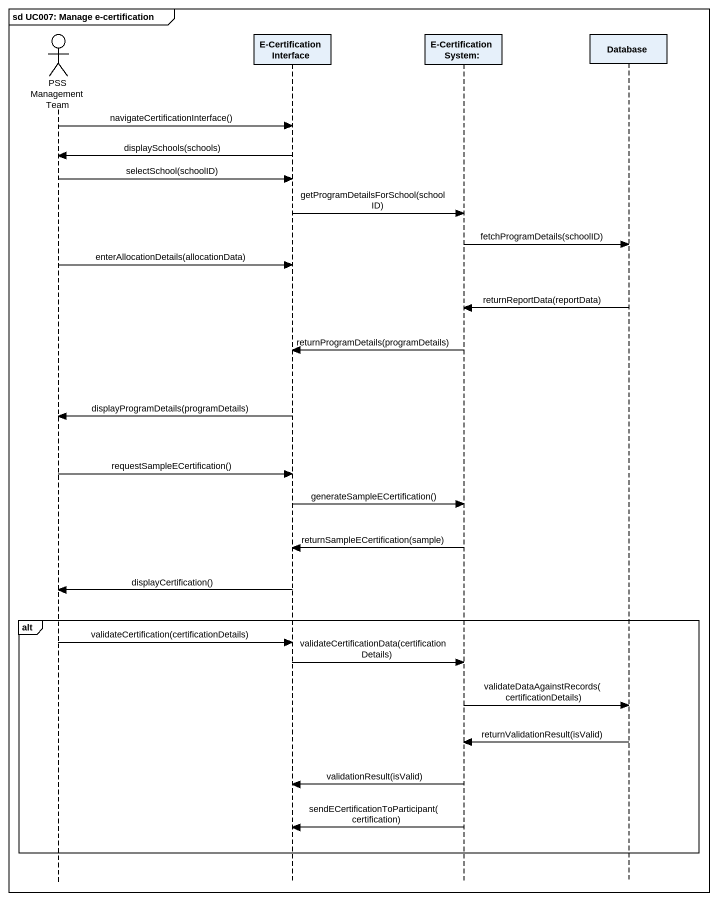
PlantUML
@startuml
mainframe sd UC007: Manage e-certification
hide footbox
actor "PSS Management Team" as PSS_Management_Team
participant "E-Certification Interface" as E_Certification_Interface
participant "E-Certification System:" as E_Certification_System
participant "Database" as Database_

PSS_Management_Team -> E_Certification_Interface : navigateCertificationInterface()
E_Certification_Interface -> PSS_Management_Team : displaySchools(schools)
PSS_Management_Team -> E_Certification_Interface : selectSchool(schoolID)
E_Certification_Interface -> E_Certification_System : getProgramDetailsForSchool(schoolID)
E_Certification_System -> Database_ : fetchProgramDetails(schoolID)
PSS_Management_Team -> E_Certification_Interface : enterAllocationDetails(allocationData)
Database_ -> E_Certification_System : returnReportData(reportData)
E_Certification_System -> E_Certification_Interface : returnProgramDetails(programDetails)
E_Certification_Interface -> PSS_Management_Team : displayProgramDetails(programDetails)
PSS_Management_Team -> E_Certification_Interface : requestSampleECertification()
E_Certification_Interface -> E_Certification_System : generateSampleECertification()
E_Certification_System -> E_Certification_Interface : returnSampleECertification(sample)
E_Certification_Interface -> PSS_Management_Team : displayCertification()
alt
  PSS_Management_Team -> E_Certification_Interface : validateCertification(certificationDetails)
  E_Certification_Interface -> E_Certification_System : validateCertificationData(certificationDetails)
  E_Certification_System -> Database_ : validateDataAgainstRecords(certificationDetails)
  Database_ -> E_Certification_System : returnValidationResult(isValid)
  E_Certification_System -> E_Certification_Interface : validationResult(isValid)
  E_Certification_System -> E_Certification_Interface : sendECertificationToParticipant(certification)
end
@enduml
